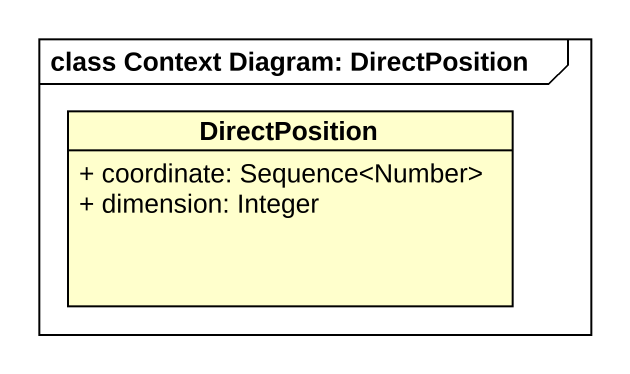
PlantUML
@startuml
mainframe class Context Diagram: DirectPosition
hide circle
hide empty members
skinparam classAttributeIconSize 0
class DirectPosition {
  + coordinate: Sequence<Number>
  + dimension: Integer
}
@enduml
